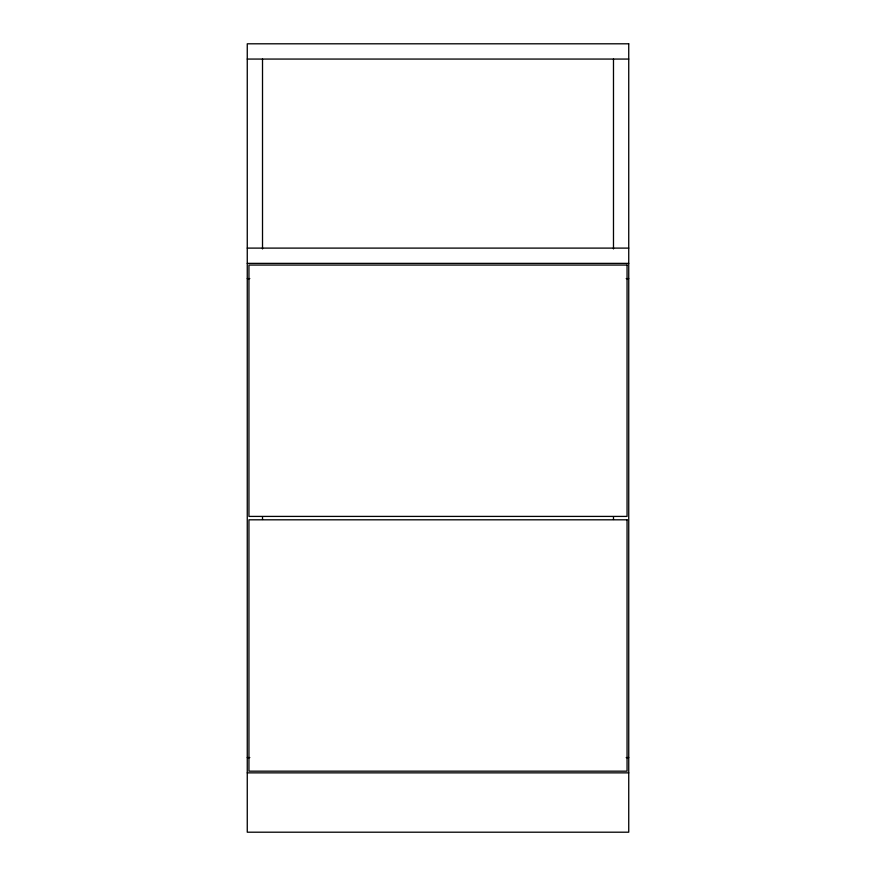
<?xml version="1.0" encoding="UTF-8"?>
<svg xmlns="http://www.w3.org/2000/svg" width="876" height="876" viewBox="0 0 876 876"><rect width="100%" height="100%" fill="white"/><g stroke="black" fill="none" stroke-linecap="round" stroke-linejoin="round"><path stroke-width="1.31" d="M247.262 59.064L628.738 59.064M247.262 248.105L628.738 248.105M247.262 263.369L628.738 263.369M247.262 278.623L249.802 278.623M626.198 278.623L628.738 278.623M247.262 757.598L249.802 757.598M626.198 757.598L628.738 757.598M247.262 772.862L628.738 772.862M613.485 59.064L613.485 248.948M613.485 516.741L613.485 519.479M262.515 59.064L262.515 248.948M262.515 516.741L262.515 519.479M628.738 43.8L247.262 43.8L247.262 832.2L628.738 832.2L628.738 43.8M627.052 265.056L248.948 265.056L248.948 516.413L627.052 516.413L627.052 265.056M627.052 519.807L248.948 519.807L248.948 771.165L627.052 771.165L627.052 519.807"/></g></svg>
